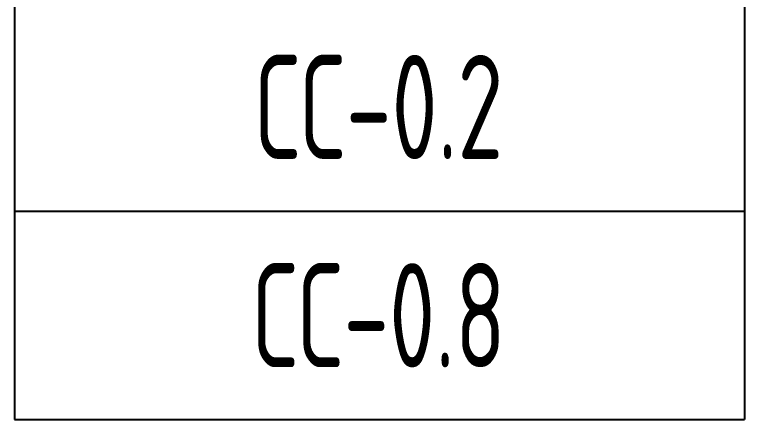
# Model space of a CAD drawing. Header units: millimetres. Extents: x -14566 to 16488, y -7315 to 17206.
# Drawn here: x 9039.5 to 9389.5, y 6060.5 to 6254.8 of the extents above; entities that cross this region are included whole.
import ezdxf

# ---------------------------------------------------------------- set-up
doc = ezdxf.new("R2010")
doc.units = ezdxf.units.MM
doc.layers.add('05 Слаботочка', color=7, linetype='Continuous')
doc.styles.add('GOST typeA', font='')
doc.styles.get('GOST typeA').set_extended_font_data('GOST type A')

# ---------------------------------------------------------------- blocks, each defined once
blk = doc.blocks.new('*T320')
at = {"layer": '05 Слаботочка', "color": 0, "lineweight": -2}
for p, q in [((0, 0), (350, 0)), ((0, 0), (0, -1000)), ((350, 0), (350, -1000)), ((0, -100), (350, -100)), ((0, -200), (350, -200)), ((0, -300), (350, -300)), ((0, -400), (350, -400)), ((0, -500), (350, -500)), ((0, -600), (350, -600)), ((0, -700), (350, -700)), ((0, -800), (350, -800)), ((0, -900), (350, -900)), ((0, -1000), (350, -1000))]:
    blk.add_line(p, q, dxfattribs=at)
at = {"layer": '05 Слаботочка', "color": 0, "char_height": 50, "width": 330, "attachment_point": 5, "style": 'GOST typeA'}
for s, insert in [('{\\W0.8;СС-1.1}', (175, -50)), ('{\\W0.8;СС-1.2}', (175, -150)), ('{\\W0.8;СС-1.3}', (175, -250)), ('{\\W0.8;СС-1.4}', (175, -350)), ('{\\W0.8;СС-1.5}', (175, -450)), ('{\\W0.8;СС-1.6}', (175, -550)), ('{\\W0.8;СС-3.6}', (175, -650)), ('{\\W0.8;СС-0.1}', (175, -750)), ('{\\W0.8;СС-0.2}', (175, -850)), ('{\\W0.8;СС-0.8}', (175, -950))]:
    blk.add_mtext(s, dxfattribs=dict(at, insert=insert))

msp = doc.modelspace()

# ---------------------------------------------------------------- block references
msp.add_blockref('*T320', (9039.48, 7060.46))

doc.saveas('drawing.dxf')
